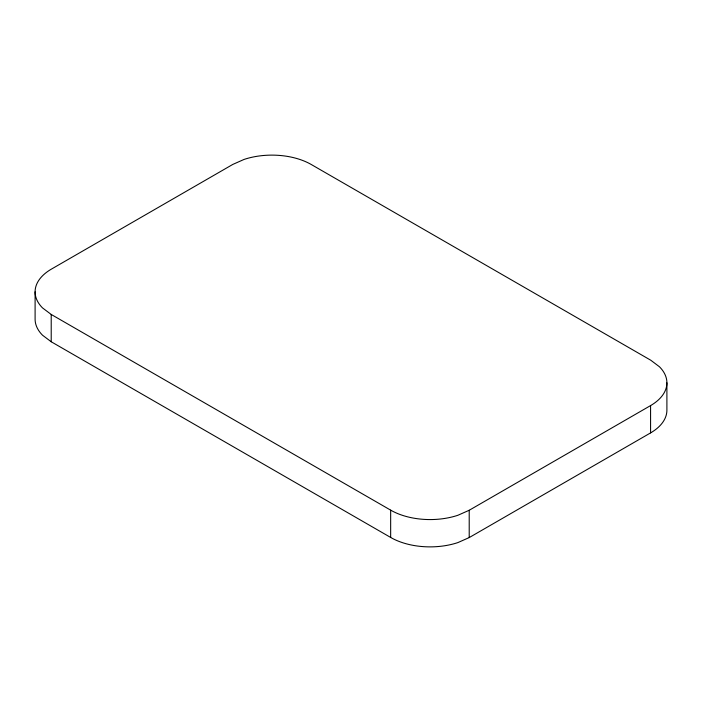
<?xml version="1.0" encoding="UTF-8"?>
<svg xmlns="http://www.w3.org/2000/svg" width="702" height="702" viewBox="0 0 702 702"><rect width="100%" height="100%" fill="white"/><g stroke="black" fill="none" stroke-linecap="round" stroke-linejoin="round"><path stroke-width="1.05" d="M469.208 510.266L650.578 405.589A55.739 32.178 0 0 0 659.432 366.751L650.789 360.24L311.337 164.549A55.739 32.178 0 0 0 244.059 159.433L232.792 164.426L51.421 269.103A55.739 32.178 0 0 0 42.568 307.95L51.211 314.452L390.663 510.143A55.739 32.178 0 0 0 457.941 515.259L469.208 510.266L469.208 537.574L457.941 542.567A55.739 32.178 0 0 1 390.663 537.451L51.211 341.76L42.568 335.249A55.739 32.178 0 0 1 35.1 319.164L35.1 291.856M469.208 537.574L650.578 432.897A55.739 32.178 0 0 0 666.9 410.143L666.9 382.836M650.578 405.589L650.578 432.897M390.663 510.143L390.663 537.451M51.211 314.452L51.211 341.76"/></g></svg>
